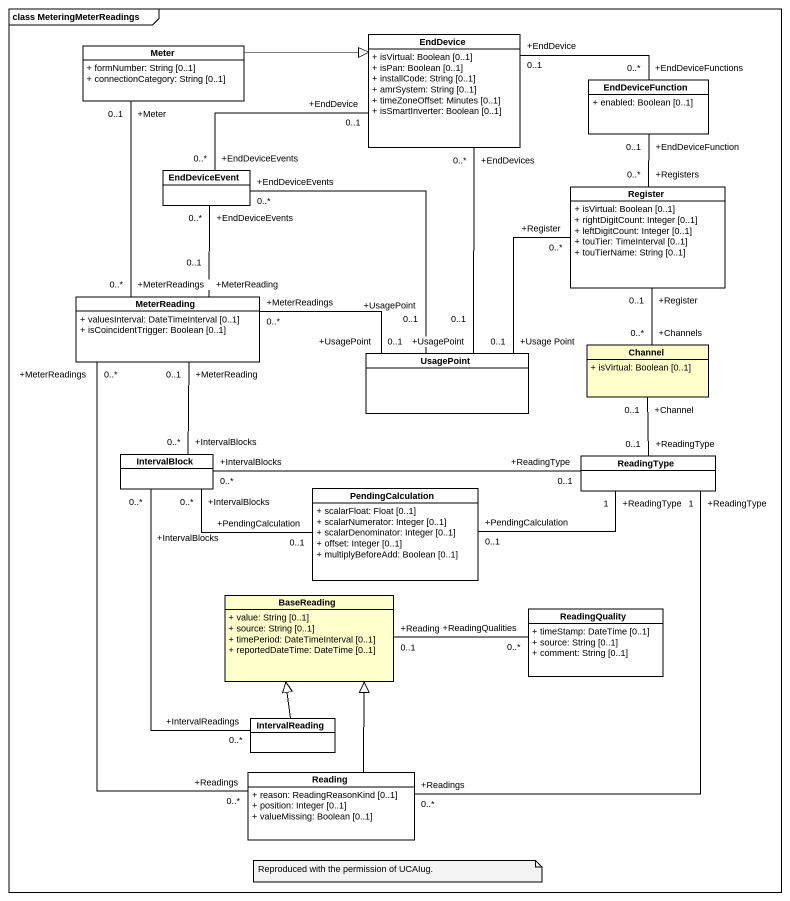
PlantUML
@startuml
mainframe class MeteringMeterReadings
hide circle
hide empty members
skinparam classAttributeIconSize 0
class Meter #FFFFFF {
  + formNumber: String [0..1]
  + connectionCategory: String [0..1]
}
class EndDevice #FFFFFF {
  + isVirtual: Boolean [0..1]
  + isPan: Boolean [0..1]
  + installCode: String [0..1]
  + amrSystem: String [0..1]
  + timeZoneOffset: Minutes [0..1]
  + isSmartInverter: Boolean [0..1]
}
class EndDeviceFunction #FFFFFF {
  + enabled: Boolean [0..1]
}
class EndDeviceEvent #FFFFFF
class Register #FFFFFF {
  + isVirtual: Boolean [0..1]
  + rightDigitCount: Integer [0..1]
  + leftDigitCount: Integer [0..1]
  + touTier: TimeInterval [0..1]
  + touTierName: String [0..1]
}
class MeterReading #FFFFFF {
  + valuesInterval: DateTimeInterval [0..1]
  + isCoincidentTrigger: Boolean [0..1]
}
class UsagePoint #FFFFFF
class Channel {
  + isVirtual: Boolean [0..1]
}
class IntervalBlock #FFFFFF
class ReadingType #FFFFFF
class PendingCalculation #FFFFFF {
  + scalarFloat: Float [0..1]
  + scalarNumerator: Integer [0..1]
  + scalarDenominator: Integer [0..1]
  + offset: Integer [0..1]
  + multiplyBeforeAdd: Boolean [0..1]
}
class BaseReading {
  + value: String [0..1]
  + source: String [0..1]
  + timePeriod: DateTimeInterval [0..1]
  + reportedDateTime: DateTime [0..1]
}
class ReadingQuality #FFFFFF {
  + timeStamp: DateTime [0..1]
  + source: String [0..1]
  + comment: String [0..1]
}
class IntervalReading #FFFFFF
class Reading #FFFFFF {
  + reason: ReadingReasonKind [0..1]
  + position: Integer [0..1]
  + valueMissing: Boolean [0..1]
}
Meter -right-|> EndDevice
Meter "+Meter\n0..1" -- "+MeterReadings\n0..*" MeterReading
EndDevice "+EndDevice\n0..1" -right- "+EndDeviceFunctions\n0..*" EndDeviceFunction
EndDeviceEvent "+EndDeviceEvents\n0..*" -right- "+EndDevice\n0..1" EndDevice
EndDeviceEvent "+EndDeviceEvents\n0..*" -- "+UsagePoint\n0..1" UsagePoint
Register "+Registers\n0..*" -up- "+EndDeviceFunction\n0..1" EndDeviceFunction
Register "+Register\n0..1" -- "+Channels\n0..*" Channel
MeterReading "+MeterReading\n0..1" -up- "+EndDeviceEvents\n0..*" EndDeviceEvent
MeterReading "+MeterReadings\n0..*" -right- "+UsagePoint\n0..1" UsagePoint
UsagePoint "+UsagePoint\n0..1" -up- "+EndDevices\n0..*" EndDevice
UsagePoint "+Usage Point\n0..1" -up- "+Register\n0..*" Register
IntervalBlock "+IntervalBlocks\n0..*" -up- "+MeterReading\n0..1" MeterReading
IntervalBlock "+IntervalBlocks\n0..*" -right- "+ReadingType\n0..1" ReadingType
IntervalBlock "+IntervalBlocks\n0..*" -right- "+PendingCalculation\n0..1" PendingCalculation
IntervalBlock "+IntervalBlocks\n0..*" -- "+IntervalReadings\n0..*" IntervalReading
ReadingType "+ReadingType\n0..1" -up- "+Channel\n0..1" Channel
PendingCalculation "+PendingCalculation\n0..1" -right- "+ReadingType\n1" ReadingType
ReadingQuality "+ReadingQualities\n0..*" -left- "+Reading\n0..1" BaseReading
IntervalReading -up-|> BaseReading
Reading "+Readings\n0..*" -up- "+MeterReadings\n0..*" MeterReading
Reading "+Readings\n0..*" -up- "+ReadingType\n1" ReadingType
Reading -up-|> BaseReading
note as N1
  Reproduced with the permission of UCAIug.
end note
@enduml
